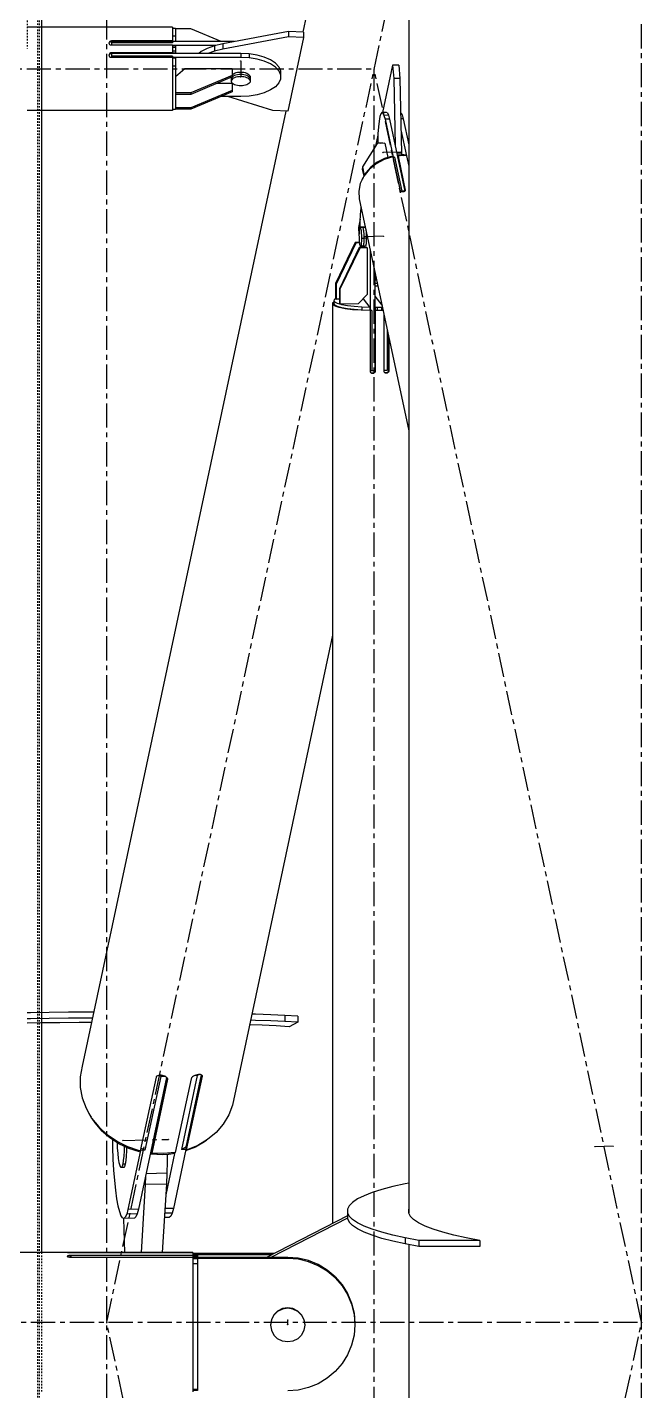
# Model space of a CAD drawing. Header units: millimetres. Extents: x 5143 to 30813, y 232 to 21408.
# Drawn here: x 12169 to 12370, y 5057.9 to 5503.9 of the extents above; entities that cross this region are included whole.
import ezdxf

# ---------------------------------------------------------------- set-up
doc = ezdxf.new("R2010")
doc.units = ezdxf.units.MM
doc.header["$LTSCALE"] = 0.25
for name, pattern in [('CENTER', [50.8, 31.75, -6.35, 6.35, -6.35]), ('XKITLINE00', [0]), ('XKITLINE02', [4, 2, -2])]:
    doc.linetypes.add(name, pattern=pattern)

msp = doc.modelspace()

# ---------------------------------------------------------------- linework, layer by layer
at = {"color": 8, "linetype": 'CENTER'}
for p, q in [((12195, 4763.35), (12195, 6431.43)), ((12195, 5080.27), (12370, 5900.27)), ((12370, 3985.69), (12370, 5629.8)), ((12238.83, 5492.9), (12238.83, 5487.65)), ((11927.5, 5490.27), (12282.5, 5490.27)), ((12282.5, 4670.27), (12282.5, 5490.27)), ((12370, 5080.27), (12282.5, 5490.27)), ((12291.29, 5463.07), (12285.34, 5462.94)), ((12285.47, 5435.54), (12279.52, 5435.41)), ((12200.29, 5139.77), (12215.16, 5140.11)), ((12360.7, 5137.85), (12354.75, 5137.72)), ((12254.2, 5079.49), (12254.2, 5081.06)), ((11840, 5080.27), (12370, 5080.27)), ((12370, 4260.27), (12195, 5080.27)), ((12282.5, 4670.27), (12370, 5080.27))]:
    msp.add_line(p, q, dxfattribs=at)
at = {"color": 8, "linetype": 'XKITLINE00'}
for p, q in [((12293.8, 5664.78), (12259.13, 5502.33)), ((12293.8, 5629.8), (12293.8, 5116.07)), ((12216.53, 5503.9), (12168.98, 5503.9)), ((12216.53, 5503.9), (12216.53, 5502.9)), ((12217.53, 5503.52), (12216.53, 5503.52)), ((12216.53, 5502.9), (12216.53, 5499.26)), ((12217.53, 5501.04), (12216.53, 5501.04)), ((12217.53, 5503.52), (12217.53, 5502.39)), ((12222.53, 5503.44), (12217.53, 5503.44)), ((12217.53, 5502.39), (12217.53, 5499.26)), ((12232.46, 5499.26), (12222.53, 5503.44)), ((12254.44, 5502.57), (12232.95, 5498.53)), ((12254.44, 5500.82), (12232.95, 5496.78)), ((12259.41, 5500.57), (12254.26, 5476.42)), ((12254.44, 5502.57), (12254.44, 5500.82)), ((12259.41, 5502.32), (12254.44, 5502.57)), ((12259.41, 5500.57), (12254.44, 5500.82)), ((12259.41, 5502.32), (12259.41, 5500.57)), ((12195.73, 5498.96), (12195.68, 5498.75)), ((12195.68, 5498.75), (12195.73, 5498.53)), ((12195.73, 5498.67), (12195.71, 5498.6)), ((12195.85, 5499.15), (12195.73, 5498.96)), ((12195.85, 5498.86), (12195.73, 5498.67)), ((12195.73, 5498.53), (12195.85, 5498.34)), ((12195.85, 5495.28), (12195.73, 5495.05)), ((12196.02, 5499.29), (12195.85, 5499.15)), ((12196, 5498.99), (12195.85, 5498.86)), ((12196.03, 5498.18), (12195.85, 5498.34)), ((12196.03, 5495.45), (12195.85, 5495.28)), ((12196.03, 5495.16), (12195.85, 5494.98)), ((12196.03, 5499.01), (12196, 5498.99)), ((12196.27, 5499.39), (12196.03, 5499.31)), ((12196.27, 5499.1), (12196.03, 5499.01)), ((12196.27, 5498.08), (12196.03, 5498.18)), ((12196.27, 5495.56), (12196.03, 5495.45)), ((12196.27, 5495.27), (12196.03, 5495.16)), ((12196.53, 5499.43), (12196.27, 5499.39)), ((12196.53, 5499.13), (12196.27, 5499.1)), ((12196.53, 5498.05), (12196.27, 5498.08)), ((12196.53, 5495.6), (12196.27, 5495.56)), ((12196.27, 5495.56), (12196.27, 5495.27)), ((12196.53, 5495.31), (12196.27, 5495.27)), ((12196.53, 5499.43), (12196.53, 5499.13)), ((12216.53, 5499.43), (12196.53, 5499.43)), ((12216.53, 5499.13), (12196.53, 5499.13)), ((12196.53, 5499.13), (12196.53, 5498.05)), ((12216.53, 5498.86), (12196.53, 5498.86)), ((12216.53, 5498.05), (12196.53, 5498.05)), ((12196.53, 5495.6), (12196.53, 5495.32)), ((12216.53, 5495.6), (12196.53, 5495.6)), ((12196.53, 5495.32), (12196.53, 5494.01)), ((12238.83, 5495.32), (12196.53, 5495.32)), ((12216.53, 5499.26), (12216.53, 5498.86)), ((12236.83, 5499.26), (12216.53, 5499.26)), ((12216.53, 5498.05), (12216.53, 5495.6)), ((12230.53, 5497.95), (12216.53, 5497.95)), ((12217.53, 5497.89), (12216.53, 5497.89)), ((12217.53, 5497.31), (12216.53, 5497.31)), ((12217.53, 5496.08), (12216.53, 5496.08)), ((12216.53, 5495.6), (12216.53, 5495.32)), ((12216.53, 5495.45), (12216.53, 5495.32)), ((12217.53, 5495.45), (12216.53, 5495.45)), ((12217.53, 5497.89), (12217.53, 5496.71)), ((12217.53, 5496.71), (12217.53, 5495.32)), ((12225.88, 5495.95), (12225.07, 5495.32)), ((12227.9, 5497.02), (12225.88, 5495.95)), ((12230.28, 5497.89), (12227.9, 5497.02)), ((12230.28, 5496.14), (12228.05, 5495.32)), ((12232.95, 5498.53), (12230.28, 5497.89)), ((12230.28, 5497.89), (12230.28, 5496.14)), ((12232.95, 5496.78), (12230.28, 5496.14)), ((12232.95, 5498.53), (12232.95, 5496.78)), ((12238.83, 5495.32), (12238.83, 5494.01)), ((12241.56, 5495.18), (12238.83, 5495.32)), ((12241.56, 5495.18), (12241.56, 5493.87)), ((12244.16, 5494.77), (12241.56, 5495.18)), ((12195.73, 5495.05), (12195.68, 5494.81)), ((12195.68, 5494.81), (12195.73, 5494.57)), ((12195.73, 5494.76), (12195.71, 5494.67)), ((12195.85, 5494.98), (12195.73, 5494.76)), ((12195.73, 5494.57), (12195.85, 5494.35)), ((12196.03, 5494.17), (12195.85, 5494.35)), ((12196.27, 5494.08), (12196.03, 5494.17)), ((12196.53, 5494.01), (12196.27, 5494.08)), ((12216.53, 5494.41), (12196.53, 5494.41)), ((12216.53, 5494.01), (12196.53, 5494.01)), ((12216.53, 5494.41), (12216.53, 5494.01)), ((12216.53, 5494.01), (12216.53, 5476.65)), ((12238.83, 5494.01), (12216.53, 5494.01)), ((12217.53, 5493.82), (12216.53, 5493.82)), ((12217.53, 5491.14), (12216.53, 5491.14)), ((12217.53, 5493.82), (12217.53, 5488.43)), ((12241.56, 5493.87), (12238.83, 5494.01)), ((12244.16, 5493.46), (12241.56, 5493.87)), ((12246.53, 5494.11), (12244.16, 5494.77)), ((12246.53, 5492.8), (12244.16, 5493.46)), ((12248.57, 5493.22), (12246.53, 5494.11)), ((12248.57, 5491.91), (12246.53, 5492.8)), ((12250.18, 5492.14), (12248.57, 5493.22)), ((12250.18, 5490.83), (12248.57, 5491.91)), ((12250.18, 5492.14), (12251.29, 5490.93)), ((12250.18, 5490.83), (12251.29, 5489.62)), ((12251.29, 5490.93), (12251.86, 5489.63)), ((12288.54, 5491.52), (12285.27, 5476.04)), ((12290.52, 5491.56), (12288.54, 5491.52)), ((12288.54, 5491.52), (12288.95, 5487.14)), ((12290.52, 5491.56), (12290.93, 5487.19)), ((12220.53, 5490.32), (12217.53, 5487.7)), ((12217.53, 5488.43), (12217.53, 5482.47)), ((12236.03, 5490.32), (12220.53, 5490.32)), ((12236.03, 5488.14), (12222.53, 5482.45)), ((12236.03, 5487.65), (12222.53, 5481.97)), ((12235.73, 5487.52), (12235.73, 5486.95)), ((12235.78, 5487.21), (12235.73, 5486.95)), ((12235.78, 5487.21), (12235.73, 5486.95)), ((12235.73, 5486.95), (12235.73, 5486.25)), ((12235.78, 5486.51), (12235.73, 5486.25)), ((12235.73, 5486.25), (12235.78, 5485.99)), ((12235.92, 5487.47), (12235.78, 5487.21)), ((12235.92, 5487.47), (12235.78, 5487.21)), ((12235.92, 5486.77), (12235.78, 5486.51)), ((12236.15, 5487.7), (12235.92, 5487.47)), ((12236.15, 5487.7), (12235.92, 5487.47)), ((12236.15, 5487.01), (12235.92, 5486.77)), ((12236.03, 5490.32), (12236.03, 5487.65)), ((12236.15, 5488.4), (12236.03, 5488.28)), ((12236.46, 5488.62), (12236.15, 5488.4)), ((12236.46, 5487.92), (12236.15, 5487.7)), ((12236.46, 5487.92), (12236.15, 5487.7)), ((12236.46, 5487.22), (12236.15, 5487.01)), ((12236.84, 5488.8), (12236.46, 5488.62)), ((12236.84, 5488.11), (12236.46, 5487.92)), ((12236.84, 5488.11), (12236.46, 5487.92)), ((12236.84, 5487.41), (12236.46, 5487.22)), ((12237.28, 5488.96), (12236.84, 5488.8)), ((12237.28, 5488.26), (12236.84, 5488.11)), ((12237.28, 5488.26), (12236.84, 5488.11)), ((12237.28, 5487.56), (12236.84, 5487.41)), ((12237.77, 5489.07), (12237.28, 5488.96)), ((12237.77, 5488.37), (12237.28, 5488.26)), ((12237.77, 5488.37), (12237.28, 5488.26)), ((12237.77, 5487.67), (12237.28, 5487.56)), ((12238.3, 5489.13), (12237.77, 5489.07)), ((12238.3, 5488.43), (12237.77, 5488.37)), ((12238.3, 5488.43), (12237.77, 5488.37)), ((12238.3, 5487.74), (12237.77, 5487.67)), ((12238.83, 5489.16), (12238.3, 5489.13)), ((12238.83, 5488.46), (12238.3, 5488.43)), ((12238.83, 5488.46), (12238.3, 5488.43)), ((12238.83, 5487.76), (12238.3, 5487.74)), ((12238.83, 5489.16), (12238.83, 5488.46)), ((12239.37, 5489.13), (12238.83, 5489.16)), ((12239.37, 5488.43), (12238.83, 5488.46)), ((12239.37, 5488.43), (12238.83, 5488.46)), ((12238.83, 5488.46), (12238.83, 5487.76)), ((12239.37, 5487.74), (12238.83, 5487.76)), ((12239.89, 5489.07), (12239.37, 5489.13)), ((12239.89, 5488.37), (12239.37, 5488.43)), ((12239.89, 5488.37), (12239.37, 5488.43)), ((12239.89, 5487.67), (12239.37, 5487.74)), ((12240.38, 5488.96), (12239.89, 5489.07)), ((12240.38, 5488.26), (12239.89, 5488.37)), ((12240.38, 5488.26), (12239.89, 5488.37)), ((12240.38, 5487.56), (12239.89, 5487.67)), ((12240.83, 5488.8), (12240.38, 5488.96)), ((12240.83, 5488.11), (12240.38, 5488.26)), ((12240.83, 5488.11), (12240.38, 5488.26)), ((12240.83, 5487.41), (12240.38, 5487.56)), ((12241.21, 5488.62), (12240.83, 5488.8)), ((12241.21, 5487.92), (12240.83, 5488.11)), ((12241.21, 5487.92), (12240.83, 5488.11)), ((12241.21, 5487.22), (12240.83, 5487.41)), ((12241.52, 5488.4), (12241.21, 5488.62)), ((12241.52, 5487.7), (12241.21, 5487.92)), ((12241.52, 5487.7), (12241.21, 5487.92)), ((12241.52, 5487.01), (12241.21, 5487.22)), ((12241.52, 5488.4), (12241.75, 5488.17)), ((12241.52, 5487.7), (12241.75, 5487.47)), ((12241.52, 5487.7), (12241.75, 5487.47)), ((12241.52, 5487.01), (12241.75, 5486.77)), ((12241.75, 5488.17), (12241.89, 5487.91)), ((12241.75, 5487.47), (12241.89, 5487.21)), ((12241.75, 5487.47), (12241.89, 5487.21)), ((12241.75, 5486.77), (12241.89, 5486.51)), ((12241.89, 5487.91), (12241.93, 5487.65)), ((12241.89, 5487.21), (12241.93, 5486.95)), ((12241.89, 5487.21), (12241.93, 5486.95)), ((12241.89, 5486.51), (12241.93, 5486.25)), ((12241.93, 5486.25), (12241.89, 5485.99)), ((12241.93, 5487.65), (12241.93, 5486.95)), ((12241.93, 5486.95), (12241.93, 5486.25)), ((12251.29, 5489.62), (12251.86, 5488.32)), ((12251.86, 5486.99), (12251.29, 5485.69)), ((12251.86, 5489.63), (12251.86, 5486.99)), ((12290.93, 5487.19), (12288.95, 5487.14)), ((12288.95, 5487.14), (12289.37, 5465.21)), ((12290.93, 5487.19), (12291.41, 5462.76)), ((12217.53, 5482.47), (12217.53, 5482.45)), ((12217.53, 5482.45), (12217.53, 5482.43)), ((12222.53, 5482.45), (12217.53, 5482.45)), ((12217.53, 5482.43), (12217.53, 5477.14)), ((12222.53, 5481.97), (12217.53, 5481.97)), ((12236.03, 5483.28), (12222.53, 5477.6)), ((12236.03, 5482.8), (12222.53, 5477.11)), ((12222.53, 5482.45), (12222.53, 5481.97)), ((12236.03, 5485.47), (12230.85, 5485.47)), ((12235.78, 5485.99), (12235.92, 5485.74)), ((12235.92, 5485.74), (12236.15, 5485.5)), ((12236.03, 5485.47), (12236.03, 5482.8)), ((12236.46, 5485.29), (12236.15, 5485.5)), ((12236.84, 5485.1), (12236.46, 5485.29)), ((12237.28, 5484.95), (12236.84, 5485.1)), ((12237.77, 5484.84), (12237.28, 5484.95)), ((12238.3, 5484.77), (12237.77, 5484.84)), ((12238.83, 5484.75), (12238.3, 5484.77)), ((12239.37, 5484.77), (12238.83, 5484.75)), ((12239.89, 5484.84), (12239.37, 5484.77)), ((12240.38, 5484.95), (12239.89, 5484.84)), ((12240.83, 5485.1), (12240.38, 5484.95)), ((12241.21, 5485.29), (12240.83, 5485.1)), ((12241.52, 5485.5), (12241.21, 5485.29)), ((12241.75, 5485.74), (12241.52, 5485.5)), ((12244.16, 5481.84), (12241.56, 5481.43)), ((12241.89, 5485.99), (12241.75, 5485.74)), ((12246.53, 5482.51), (12244.16, 5481.84)), ((12248.57, 5483.4), (12246.53, 5482.51)), ((12250.18, 5484.47), (12248.57, 5483.4)), ((12251.29, 5485.69), (12250.18, 5484.47)), ((12222.53, 5477.6), (12217.53, 5477.6)), ((12222.53, 5477.6), (12222.53, 5477.11)), ((12238.83, 5481.29), (12232.46, 5481.29)), ((12249.29, 5476.67), (12234.63, 5481.29)), ((12241.56, 5481.43), (12238.83, 5481.29)), ((12216.53, 5476.65), (12168.98, 5476.65)), ((12253.6, 5476.46), (12186.93, 5164.02)), ((12217.53, 5477.03), (12216.53, 5477.03)), ((12217.53, 5477.14), (12217.53, 5477.11)), ((12217.53, 5477.11), (12217.53, 5477.03)), ((12222.53, 5477.11), (12217.53, 5477.11)), ((12254.26, 5476.42), (12249.29, 5476.67)), ((12284.08, 5473.24), (12283.87, 5471.33)), ((12284.34, 5474.7), (12284.08, 5473.24)), ((12284.65, 5475.64), (12284.34, 5474.7)), ((12284.99, 5476.03), (12284.65, 5475.64)), ((12286.48, 5476.06), (12284.99, 5476.03)), ((12285.35, 5475.85), (12284.99, 5476.03)), ((12285.35, 5475.85), (12285.7, 5475.1)), ((12287.19, 5475.13), (12285.7, 5475.1)), ((12285.7, 5475.1), (12286.04, 5473.82)), ((12287.53, 5473.86), (12286.04, 5473.82)), ((12286.04, 5473.82), (12288.69, 5461.41)), ((12286.84, 5475.88), (12286.48, 5476.06)), ((12286.84, 5475.88), (12287.19, 5475.13)), ((12287.19, 5475.13), (12287.53, 5473.86)), ((12287.53, 5473.86), (12292.55, 5450.33)), ((12291.3, 5475.98), (12291.15, 5476.06)), ((12291.65, 5475.23), (12291.16, 5475.22)), ((12291.99, 5473.95), (12291.19, 5473.94)), ((12291.3, 5475.98), (12291.65, 5475.23)), ((12291.65, 5475.23), (12291.99, 5473.95)), ((12291.99, 5473.95), (12293.8, 5465.5)), ((12283.71, 5468.65), (12282.94, 5465.04)), ((12283.72, 5469.06), (12283.64, 5466.51)), ((12283.87, 5471.33), (12283.72, 5469.06)), ((12291.26, 5470.39), (12293.08, 5461.83)), ((12283.49, 5465.9), (12278.65, 5458.24)), ((12285.97, 5465.95), (12283.49, 5465.9)), ((12283.64, 5465.99), (12283.59, 5465.9)), ((12283.64, 5466.51), (12283.64, 5465.99)), ((12283.71, 5466), (12283.64, 5465.99)), ((12284.51, 5466.02), (12283.71, 5466)), ((12283.71, 5466), (12283.78, 5465.92)), ((12283.78, 5465.92), (12283.79, 5465.9)), ((12284.51, 5466.02), (12284.44, 5466.01)), ((12284.51, 5466.02), (12284.44, 5466.01)), ((12285.3, 5466.03), (12284.51, 5466.02)), ((12284.51, 5466.02), (12284.58, 5465.93)), ((12284.51, 5466.02), (12284.58, 5465.93)), ((12284.58, 5465.93), (12284.58, 5465.92)), ((12284.58, 5465.93), (12284.58, 5465.92)), ((12285.3, 5466.03), (12285.23, 5466.02)), ((12285.3, 5466.03), (12285.37, 5465.95)), ((12285.37, 5465.95), (12285.38, 5465.94)), ((12285.97, 5465.95), (12286.96, 5461.32)), ((12293.8, 5466.12), (12293.66, 5466.12)), ((12283.49, 5459.76), (12281.42, 5458.18)), ((12285.75, 5460.68), (12283.1, 5459.27)), ((12285.87, 5460.98), (12283.49, 5459.76)), ((12288.6, 5461.56), (12285.75, 5460.68)), ((12288.46, 5461.78), (12285.87, 5460.98)), ((12285.87, 5460.98), (12285.92, 5460.74)), ((12288.46, 5461.78), (12288.51, 5461.54)), ((12288.6, 5461.56), (12290.98, 5450.43)), ((12289.14, 5461.42), (12288.68, 5461.2)), ((12288.69, 5461.41), (12288.68, 5461.21)), ((12289.14, 5461.42), (12288.69, 5461.41)), ((12289.14, 5461.42), (12291.51, 5450.29)), ((12291.41, 5462.76), (12289.9, 5462.72)), ((12290.16, 5462.07), (12290.13, 5461.64)), ((12290.86, 5462.13), (12290.16, 5462.07)), ((12290.16, 5462.07), (12290.28, 5461.51)), ((12290.28, 5461.51), (12290.25, 5461.09)), ((12290.3, 5461.77), (12290.27, 5461.27)), ((12290.27, 5461.27), (12292.59, 5450.38)), ((12291.69, 5461.93), (12290.3, 5461.77)), ((12290.3, 5461.77), (12292.67, 5450.64)), ((12291.55, 5462.16), (12290.86, 5462.13)), ((12290.86, 5462.13), (12290.92, 5461.84)), ((12291.41, 5462.76), (12291.41, 5462.15)), ((12292.25, 5462.16), (12291.55, 5462.16)), ((12293.07, 5461.83), (12291.69, 5461.93)), ((12292.25, 5462.16), (12292.31, 5461.89)), ((12292.94, 5462.13), (12292.25, 5462.16)), ((12292.94, 5462.13), (12293, 5461.84)), ((12293.07, 5461.83), (12293.8, 5458.45)), ((12279.09, 5455.25), (12277.93, 5452.83)), ((12278.65, 5458.24), (12278.59, 5457.41)), ((12278.59, 5457.41), (12279.07, 5455.2)), ((12278.65, 5458.24), (12279.24, 5455.46)), ((12280.84, 5457.43), (12279.09, 5455.25)), ((12279.75, 5456.31), (12279.27, 5455.47)), ((12281.42, 5458.18), (12279.75, 5456.31)), ((12283.1, 5459.27), (12280.84, 5457.43)), ((12277.93, 5452.83), (12277.43, 5450.3)), ((12278.54, 5454.21), (12278.44, 5453.9)), ((12278.84, 5454.74), (12278.54, 5454.21)), ((12292.39, 5451.3), (12292.38, 5451.11)), ((12292.67, 5450.64), (12292.66, 5450.49)), ((12277.43, 5450.3), (12277.61, 5447.78)), ((12277.61, 5447.78), (12293.8, 5371.93)), ((12290.98, 5450.43), (12291.07, 5450.31)), ((12291.2, 5450.19), (12291.07, 5450.31)), ((12291.41, 5450.1), (12291.2, 5450.19)), ((12291.51, 5450.29), (12291.25, 5450.16)), ((12291.66, 5450.06), (12291.41, 5450.1)), ((12292.53, 5450.31), (12291.51, 5450.29)), ((12291.93, 5450.07), (12291.66, 5450.06)), ((12292.18, 5450.12), (12291.93, 5450.07)), ((12292.41, 5450.22), (12292.18, 5450.12)), ((12292.57, 5450.34), (12292.41, 5450.22)), ((12292.66, 5450.49), (12292.57, 5450.34)), ((12277.96, 5442.65), (12277.85, 5440.22)), ((12278.14, 5444.76), (12277.96, 5442.65)), ((12278.18, 5445.07), (12278.14, 5444.76)), ((12277.89, 5441.14), (12277.32, 5438.41)), ((12277.32, 5438.41), (12277.53, 5436.07)), ((12277.58, 5437.35), (12277.56, 5436.9)), ((12277.63, 5437.73), (12277.58, 5437.35)), ((12277.68, 5438.04), (12277.63, 5437.73)), ((12277.73, 5438.28), (12277.68, 5438.04)), ((12277.8, 5438.42), (12277.73, 5438.28)), ((12277.86, 5438.47), (12277.8, 5438.42)), ((12277.85, 5440.22), (12277.83, 5438.44)), ((12278.66, 5438.49), (12277.86, 5438.47)), ((12277.93, 5438.43), (12277.86, 5438.47)), ((12278.73, 5438.45), (12277.93, 5438.43)), ((12277.93, 5438.43), (12278, 5438.29)), ((12278, 5438.29), (12278.07, 5438.07)), ((12278.07, 5438.07), (12278.14, 5437.76)), ((12278.14, 5437.76), (12278.19, 5437.38)), ((12278.19, 5437.38), (12278.24, 5436.94)), ((12279.45, 5438.51), (12278.66, 5438.49)), ((12278.73, 5438.45), (12278.66, 5438.49)), ((12278.73, 5438.45), (12278.66, 5438.49)), ((12279.52, 5438.46), (12278.73, 5438.45)), ((12278.73, 5438.45), (12278.8, 5438.31)), ((12278.73, 5438.45), (12278.8, 5438.31)), ((12278.8, 5438.31), (12278.87, 5438.09)), ((12278.8, 5438.31), (12278.87, 5438.09)), ((12278.87, 5438.09), (12278.93, 5437.78)), ((12278.87, 5438.09), (12278.93, 5437.78)), ((12278.93, 5437.78), (12278.99, 5437.4)), ((12278.93, 5437.78), (12278.99, 5437.4)), ((12278.99, 5437.4), (12279.04, 5436.96)), ((12278.99, 5437.4), (12279.04, 5436.96)), ((12279.52, 5438.46), (12279.45, 5438.51)), ((12279.52, 5438.46), (12279.59, 5438.33)), ((12279.59, 5438.33), (12279.66, 5438.1)), ((12279.66, 5438.1), (12279.72, 5437.8)), ((12279.72, 5437.8), (12279.78, 5437.42)), ((12279.78, 5437.42), (12279.83, 5436.98)), ((12276.33, 5433.51), (12269.88, 5420.05)), ((12276.46, 5433.34), (12270.01, 5419.89)), ((12277.66, 5433.53), (12276.33, 5433.51)), ((12276.33, 5433.51), (12276.46, 5433.34)), ((12277.67, 5433.37), (12276.46, 5433.34)), ((12277.54, 5436.41), (12277.53, 5435.89)), ((12277.53, 5435.89), (12277.54, 5435.35)), ((12277.56, 5436.9), (12277.54, 5436.41)), ((12277.54, 5435.35), (12277.56, 5434.81)), ((12277.56, 5434.81), (12277.58, 5434.29)), ((12277.58, 5434.29), (12277.63, 5433.8)), ((12277.63, 5433.8), (12277.68, 5433.36)), ((12277.68, 5433.36), (12277.73, 5432.98)), ((12277.73, 5432.98), (12277.8, 5432.68)), ((12278.24, 5433.01), (12278.19, 5432.7)), ((12278.24, 5436.94), (12278.28, 5436.45)), ((12278.28, 5433.4), (12278.24, 5433.01)), ((12278.28, 5436.45), (12278.31, 5435.93)), ((12278.31, 5433.84), (12278.28, 5433.4)), ((12278.31, 5435.93), (12278.33, 5435.4)), ((12278.33, 5434.33), (12278.31, 5433.84)), ((12278.33, 5435.4), (12278.34, 5434.86)), ((12278.34, 5434.86), (12278.33, 5434.33)), ((12279.13, 5434.87), (12278.34, 5434.86)), ((12278.99, 5432.72), (12278.93, 5432.49)), ((12278.99, 5432.72), (12278.93, 5432.49)), ((12279.04, 5433.03), (12278.99, 5432.72)), ((12279.04, 5433.03), (12278.99, 5432.72)), ((12279.04, 5436.96), (12279.08, 5436.47)), ((12279.04, 5436.96), (12279.08, 5436.47)), ((12279.08, 5433.42), (12279.04, 5433.03)), ((12279.08, 5433.42), (12279.04, 5433.03)), ((12279.08, 5436.47), (12279.11, 5435.95)), ((12279.08, 5436.47), (12279.11, 5435.95)), ((12279.11, 5433.86), (12279.08, 5433.42)), ((12279.11, 5433.86), (12279.08, 5433.42)), ((12279.11, 5435.95), (12279.13, 5435.41)), ((12279.11, 5435.95), (12279.13, 5435.41)), ((12279.13, 5434.35), (12279.11, 5433.86)), ((12279.13, 5434.35), (12279.11, 5433.86)), ((12279.13, 5435.41), (12279.13, 5434.87)), ((12279.13, 5435.41), (12279.13, 5434.87)), ((12279.92, 5434.89), (12279.13, 5434.87)), ((12279.13, 5434.87), (12279.13, 5434.35)), ((12279.13, 5434.87), (12279.13, 5434.35)), ((12279.78, 5432.73), (12279.72, 5432.5)), ((12279.83, 5433.05), (12279.78, 5432.73)), ((12279.83, 5436.98), (12279.87, 5436.49)), ((12279.87, 5433.43), (12279.83, 5433.05)), ((12279.87, 5436.49), (12279.9, 5435.97)), ((12279.9, 5433.88), (12279.87, 5433.43)), ((12279.9, 5435.97), (12279.92, 5435.43)), ((12279.92, 5434.37), (12279.9, 5433.88)), ((12279.92, 5435.43), (12279.92, 5434.89)), ((12279.92, 5434.89), (12279.92, 5434.37)), ((12277.63, 5431.84), (12271.18, 5418.39)), ((12277.76, 5431.68), (12271.31, 5418.23)), ((12280.11, 5431.9), (12277.63, 5431.84)), ((12277.63, 5431.84), (12277.76, 5431.68)), ((12280.24, 5431.73), (12277.76, 5431.68)), ((12277.8, 5432.68), (12277.86, 5432.45)), ((12277.86, 5432.45), (12277.93, 5432.32)), ((12278, 5432.27), (12277.93, 5432.32)), ((12278.07, 5432.32), (12278, 5432.27)), ((12278.8, 5432.29), (12278, 5432.27)), ((12278.14, 5432.47), (12278.07, 5432.32)), ((12278.19, 5432.7), (12278.14, 5432.47)), ((12278.87, 5432.34), (12278.8, 5432.29)), ((12278.87, 5432.34), (12278.8, 5432.29)), ((12279.59, 5432.31), (12278.8, 5432.29)), ((12278.93, 5432.49), (12278.87, 5432.34)), ((12278.93, 5432.49), (12278.87, 5432.34)), ((12278.93, 5432.29), (12278.93, 5431.87)), ((12279.66, 5432.36), (12279.59, 5432.31)), ((12279.72, 5432.5), (12279.66, 5432.36)), ((12280.11, 5431.9), (12280.24, 5431.73)), ((12280.24, 5431.73), (12280.24, 5416.45)), ((12281.23, 5430.82), (12281.23, 5411.25)), ((12282.71, 5423.85), (12282.71, 5391.56)), ((12269.88, 5420.05), (12270.01, 5419.89)), ((12269.88, 5420.05), (12269.88, 5415.13)), ((12270.01, 5419.89), (12270.01, 5414.96)), ((12282.82, 5421.21), (12282.71, 5420.81)), ((12283.52, 5420.08), (12282.71, 5420.06)), ((12283.05, 5422.29), (12282.82, 5421.21)), ((12283.28, 5421.22), (12282.82, 5421.21)), ((12269.89, 5415.12), (12269.45, 5414.86)), ((12269.88, 5415.13), (12270.01, 5414.96)), ((12271.18, 5414.98), (12270.01, 5414.96)), ((12271.18, 5418.39), (12271.31, 5418.23)), ((12271.18, 5418.39), (12271.18, 5413.46)), ((12271.31, 5418.23), (12271.31, 5413.3)), ((12280.24, 5416.45), (12277.26, 5413.43)), ((12278.89, 5415.08), (12281.1, 5412.27)), ((12283.71, 5419.19), (12282.71, 5419.17)), ((12282.71, 5415.99), (12285.02, 5413.06)), ((12269.25, 5413.98), (12268.91, 5413.7)), ((12268.91, 5413.7), (12268.91, 5112.58)), ((12268.91, 5413.7), (12268.96, 5413.19)), ((12269.7, 5412.69), (12268.96, 5413.19)), ((12269.45, 5414.86), (12269.25, 5414.41)), ((12269.25, 5414.41), (12269.25, 5413.43)), ((12269.25, 5414.41), (12269.6, 5413.96)), ((12269.25, 5413.43), (12269.6, 5412.97)), ((12270.5, 5413.53), (12269.6, 5413.96)), ((12270.5, 5412.54), (12269.6, 5412.97)), ((12271.07, 5412.24), (12269.7, 5412.69)), ((12271.31, 5413.31), (12270.5, 5413.53)), ((12271.9, 5412.16), (12270.5, 5412.54)), ((12273.02, 5411.84), (12271.07, 5412.24)), ((12271.18, 5413.46), (12271.31, 5413.3)), ((12277.26, 5413.43), (12271.31, 5413.3)), ((12271.9, 5413.14), (12271.33, 5413.3)), ((12273.74, 5412.81), (12271.9, 5413.14)), ((12273.74, 5411.82), (12271.9, 5412.16)), ((12275.45, 5411.53), (12273.02, 5411.84)), ((12275.96, 5412.54), (12273.74, 5412.81)), ((12275.96, 5411.56), (12273.74, 5411.82)), ((12278.23, 5411.32), (12275.45, 5411.53)), ((12278.44, 5412.36), (12275.96, 5412.54)), ((12278.44, 5411.37), (12275.96, 5411.56)), ((12281.15, 5411.21), (12278.23, 5411.32)), ((12278.44, 5412.36), (12278.44, 5411.37)), ((12281.1, 5412.27), (12278.44, 5412.36)), ((12281.1, 5411.28), (12278.44, 5411.37)), ((12281.1, 5412.27), (12281.1, 5411.28)), ((12281.1, 5411.28), (12281.15, 5411.21)), ((12281.15, 5411.21), (12281.15, 5391.5)), ((12281.19, 5411.29), (12281.23, 5411.25)), ((12281.19, 5411.29), (12281.19, 5391.57)), ((12281.68, 5411.26), (12281.23, 5411.25)), ((12281.68, 5411.26), (12281.68, 5391.54)), ((12282.71, 5412.39), (12282.82, 5412.25)), ((12282.71, 5411.41), (12282.82, 5411.27)), ((12282.79, 5411.32), (12282.79, 5391.6)), ((12282.79, 5411.32), (12282.87, 5411.22)), ((12283.52, 5412.26), (12282.82, 5412.25)), ((12282.82, 5412.25), (12282.82, 5411.27)), ((12283.52, 5411.27), (12282.82, 5411.27)), ((12282.87, 5411.22), (12282.87, 5391.5)), ((12284.27, 5411.22), (12282.87, 5411.22)), ((12284.22, 5412.27), (12283.52, 5412.26)), ((12283.52, 5412.26), (12283.52, 5411.27)), ((12284.22, 5411.29), (12283.52, 5411.27)), ((12284.91, 5412.29), (12284.22, 5412.27)), ((12284.91, 5411.31), (12284.22, 5411.29)), ((12285.4, 5411.27), (12284.27, 5411.22)), ((12285.18, 5412.3), (12284.91, 5412.29)), ((12284.91, 5412.29), (12284.91, 5411.31)), ((12285.39, 5411.32), (12284.91, 5411.31)), ((12285.64, 5410.13), (12285.64, 5391.56)), ((12285.69, 5409.91), (12285.69, 5391.63)), ((12286.73, 5405.04), (12286.73, 5391.65)), ((12287.14, 5403.1), (12287.14, 5391.7)), ((12287.22, 5402.75), (12287.22, 5391.74)), ((12287.3, 5402.36), (12287.3, 5391.63)), ((12282.71, 5395.42), (12282.79, 5395.33)), ((12282.79, 5395.15), (12282.71, 5395.19)), ((12282.79, 5395.24), (12282.72, 5395.25)), ((12281.15, 5391.62), (12281.19, 5391.57)), ((12281.15, 5391.5), (12281.22, 5391.23)), ((12281.68, 5391.54), (12281.19, 5391.57)), ((12281.22, 5391.23), (12281.32, 5391)), ((12281.43, 5390.92), (12281.3, 5391.04)), ((12281.51, 5390.82), (12281.32, 5391)), ((12281.67, 5390.8), (12281.43, 5390.92)), ((12281.75, 5390.7), (12281.51, 5390.82)), ((12281.93, 5390.76), (12281.67, 5390.8)), ((12282.71, 5391.56), (12281.68, 5391.54)), ((12282.01, 5390.66), (12281.75, 5390.7)), ((12282.2, 5390.8), (12281.93, 5390.76)), ((12282.27, 5390.7), (12282.01, 5390.66)), ((12282.43, 5390.92), (12282.2, 5390.8)), ((12282.51, 5390.82), (12282.27, 5390.7)), ((12282.62, 5391.11), (12282.43, 5390.92)), ((12282.7, 5391.01), (12282.51, 5390.82)), ((12282.75, 5391.34), (12282.62, 5391.11)), ((12282.82, 5391.24), (12282.7, 5391.01)), ((12282.79, 5391.6), (12282.75, 5391.34)), ((12282.75, 5391.34), (12282.82, 5391.24)), ((12282.79, 5391.6), (12282.87, 5391.5)), ((12282.87, 5391.5), (12282.82, 5391.24)), ((12285.64, 5391.69), (12285.69, 5391.63)), ((12285.64, 5391.56), (12285.68, 5391.3)), ((12285.68, 5391.3), (12285.8, 5391.07)), ((12286.73, 5391.65), (12285.69, 5391.63)), ((12285.91, 5391), (12285.78, 5391.12)), ((12285.98, 5390.9), (12285.8, 5391.07)), ((12286.14, 5390.89), (12285.91, 5391)), ((12286.21, 5390.79), (12285.98, 5390.9)), ((12286.39, 5390.86), (12286.14, 5390.89)), ((12286.47, 5390.76), (12286.21, 5390.79)), ((12286.65, 5390.91), (12286.39, 5390.86)), ((12286.73, 5390.81), (12286.47, 5390.76)), ((12286.88, 5391.04), (12286.65, 5390.91)), ((12287.14, 5391.7), (12286.73, 5391.65)), ((12286.96, 5390.94), (12286.73, 5390.81)), ((12287.03, 5391.19), (12286.88, 5391.04)), ((12287.14, 5391.13), (12286.96, 5390.94)), ((12287.06, 5391.23), (12287.03, 5391.19)), ((12287.18, 5391.47), (12287.06, 5391.23)), ((12287.24, 5391.37), (12287.14, 5391.13)), ((12287.22, 5391.74), (12287.18, 5391.47)), ((12287.22, 5391.74), (12287.3, 5391.63)), ((12287.3, 5391.63), (12287.24, 5391.37)), ((12268.91, 5305.04), (12236.1, 5151.35)), ((12170.06, 5181.53), (12168.98, 5181.51)), ((12170.06, 5179.53), (12168.98, 5179.51)), ((12176.18, 5181.63), (12170.06, 5181.53)), ((12176.18, 5179.63), (12170.06, 5179.53)), ((12182.45, 5181.71), (12176.18, 5181.63)), ((12182.45, 5179.71), (12176.18, 5179.63)), ((12188.83, 5181.76), (12182.45, 5181.71)), ((12188.83, 5179.76), (12182.45, 5179.71)), ((12190.71, 5181.76), (12188.83, 5181.76)), ((12190.29, 5179.76), (12188.83, 5179.76)), ((12243.66, 5179.05), (12242.03, 5179.1)), ((12243.66, 5181.05), (12242.45, 5181.09)), ((12248.66, 5180.85), (12243.66, 5181.05)), ((12248.66, 5178.85), (12243.66, 5179.05)), ((12253.29, 5180.63), (12248.66, 5180.85)), ((12253.29, 5178.64), (12248.66, 5178.85)), ((12257.52, 5180.4), (12253.29, 5180.63)), ((12253.29, 5180.63), (12253.29, 5178.64)), ((12257.52, 5178.4), (12253.29, 5178.64)), ((12257.52, 5180.4), (12257.52, 5178.4)), ((12173.37, 5178.2), (12168.98, 5178.13)), ((12179.64, 5178.28), (12173.37, 5178.2)), ((12186.02, 5178.32), (12179.64, 5178.28)), ((12189.98, 5178.34), (12186.02, 5178.32)), ((12245.85, 5177.42), (12241.7, 5177.58)), ((12250.48, 5177.2), (12245.85, 5177.42)), ((12254.71, 5176.97), (12250.48, 5177.2)), ((12257.52, 5178.4), (12254.71, 5176.97)), ((12186.93, 5164.02), (12186.32, 5160.61)), ((12212.66, 5160.69), (12207.5, 5136.54)), ((12211.2, 5160.65), (12211.12, 5160.46)), ((12211.38, 5160.82), (12211.2, 5160.65)), ((12211.64, 5160.94), (12211.38, 5160.82)), ((12211.97, 5161.03), (12211.64, 5160.94)), ((12212.66, 5160.69), (12211.94, 5161.02)), ((12212.35, 5161.07), (12211.97, 5161.03)), ((12212.76, 5161.06), (12212.35, 5161.07)), ((12214.07, 5160.72), (12212.66, 5160.69)), ((12213.18, 5161.01), (12212.76, 5161.06)), ((12213.59, 5160.91), (12213.18, 5161.01)), ((12213.97, 5160.77), (12213.59, 5160.91)), ((12214.3, 5160.6), (12213.97, 5160.77)), ((12224.61, 5160.95), (12219.46, 5136.81)), ((12225.9, 5161.26), (12220.84, 5137.58)), ((12225.95, 5161.24), (12220.93, 5137.73)), ((12226.18, 5160.8), (12221.03, 5136.65)), ((12223.41, 5160.8), (12223.1, 5160.59)), ((12223.78, 5160.99), (12223.41, 5160.8)), ((12224.61, 5160.95), (12223.67, 5160.93)), ((12224.17, 5161.14), (12223.78, 5160.99)), ((12224.58, 5161.26), (12224.17, 5161.14)), ((12224.97, 5161.33), (12224.58, 5161.26)), ((12225.33, 5161.36), (12224.61, 5160.95)), ((12225.34, 5161.36), (12224.97, 5161.33)), ((12225.66, 5161.33), (12225.34, 5161.36)), ((12225.91, 5161.26), (12225.66, 5161.33)), ((12226.09, 5161.14), (12225.91, 5161.26)), ((12226.09, 5161.14), (12226.18, 5160.99)), ((12226.18, 5160.99), (12226.18, 5160.8)), ((12186.32, 5160.61), (12186.34, 5157.13)), ((12186.34, 5157.13), (12186.97, 5153.65)), ((12214.59, 5160.37), (12205.39, 5117.27)), ((12211.12, 5160.46), (12205.96, 5136.32)), ((12214.65, 5160.31), (12209.6, 5136.68)), ((12214.86, 5159.78), (12209.7, 5135.63)), ((12214.57, 5160.4), (12214.3, 5160.6)), ((12214.57, 5160.4), (12214.75, 5160.19)), ((12214.75, 5160.19), (12214.83, 5160.02)), ((12214.83, 5160.02), (12214.85, 5159.98)), ((12214.85, 5159.98), (12214.86, 5159.78)), ((12222.59, 5159.95), (12217.43, 5135.8)), ((12222.68, 5160.15), (12222.59, 5159.95)), ((12222.71, 5160.19), (12222.68, 5160.15)), ((12222.85, 5160.37), (12222.71, 5160.19)), ((12223.1, 5160.59), (12222.85, 5160.37)), ((12186.97, 5153.65), (12188.21, 5150.28)), ((12188.21, 5150.28), (12190.02, 5147.09)), ((12188.96, 5148.97), (12189.21, 5148.39)), ((12189.21, 5148.39), (12189.86, 5147.38)), ((12234.89, 5148.09), (12233.11, 5145.07)), ((12236.1, 5151.35), (12234.89, 5148.09)), ((12190.02, 5147.09), (12192.37, 5144.16)), ((12190.13, 5146.96), (12191.04, 5145.54)), ((12191.04, 5145.54), (12193.31, 5142.93)), ((12195.18, 5141.57), (12192.37, 5144.16)), ((12195.97, 5140.63), (12193.31, 5142.93)), ((12233.11, 5145.07), (12230.79, 5142.36)), ((12198.4, 5139.37), (12195.18, 5141.57)), ((12198.97, 5138.67), (12195.97, 5140.63)), ((12196.82, 5140.07), (12196.86, 5137.42)), ((12198.37, 5139.06), (12198.45, 5137.31)), ((12201.94, 5137.62), (12198.4, 5139.37)), ((12202.23, 5137.11), (12198.97, 5138.67)), ((12226.97, 5139.29), (12224.01, 5137.6)), ((12228, 5140.03), (12224.8, 5138.13)), ((12227.58, 5139.78), (12226.97, 5139.29)), ((12230.79, 5142.36), (12228, 5140.03)), ((12196.86, 5137.42), (12197, 5133.68)), ((12198.45, 5137.31), (12198.59, 5135.48)), ((12198.59, 5135.48), (12198.77, 5133.87)), ((12200.55, 5134.63), (12200.41, 5133.15)), ((12200.64, 5136.36), (12200.55, 5134.63)), ((12200.66, 5137.86), (12200.64, 5136.36)), ((12201.34, 5134.65), (12201.2, 5133.17)), ((12201.43, 5136.38), (12201.34, 5134.65)), ((12201.45, 5137.49), (12201.43, 5136.38)), ((12206.04, 5136.51), (12201.92, 5117.2)), ((12205.71, 5136.37), (12201.94, 5137.62)), ((12202.31, 5137.49), (12202.23, 5137.11)), ((12205.7, 5135.98), (12202.23, 5137.11)), ((12205.78, 5136.35), (12205.7, 5135.98)), ((12205.96, 5136.32), (12205.71, 5136.37)), ((12206.03, 5136.64), (12206.04, 5136.51)), ((12207.5, 5136.54), (12206.04, 5136.51)), ((12207.5, 5136.54), (12206.15, 5137.18)), ((12209.38, 5135.95), (12209.44, 5135.28)), ((12209.64, 5136.25), (12209.44, 5135.28)), ((12211.38, 5135.12), (12209.44, 5135.28)), ((12209.58, 5136.91), (12209.64, 5136.25)), ((12209.6, 5136.68), (12209.7, 5135.63)), ((12213.59, 5135.45), (12209.7, 5135.63)), ((12211.48, 5135.55), (12211.38, 5135.12)), ((12213.33, 5135.1), (12211.38, 5135.12)), ((12215.26, 5135.21), (12213.33, 5135.1)), ((12217.43, 5135.8), (12213.59, 5135.45)), ((12217.16, 5135.45), (12214.3, 5122.02)), ((12214.77, 5135.18), (12214.77, 5132.78)), ((12215.35, 5135.61), (12215.26, 5135.21)), ((12217.17, 5135.45), (12215.26, 5135.21)), ((12220.91, 5136.84), (12216.79, 5117.53)), ((12217.24, 5135.79), (12217.17, 5135.45)), ((12220.84, 5137.58), (12219.46, 5136.81)), ((12220.91, 5136.84), (12219.46, 5136.81)), ((12224.01, 5137.6), (12220.81, 5136.33)), ((12220.84, 5137.58), (12220.91, 5136.84)), ((12220.97, 5137.28), (12220.9, 5136.96)), ((12220.91, 5137.91), (12220.97, 5137.28)), ((12220.93, 5137.73), (12221.03, 5136.65)), ((12221.27, 5136.71), (12221.03, 5136.65)), ((12224.8, 5138.13), (12221.27, 5136.71)), ((12224.06, 5137.83), (12224.01, 5137.6)), ((12197, 5133.68), (12197.21, 5130.04)), ((12197.21, 5130.04), (12197.49, 5126.62)), ((12198.77, 5133.87), (12198.99, 5132.55)), ((12198.99, 5132.55), (12199.24, 5131.59)), ((12199.24, 5131.59), (12199.5, 5131.04)), ((12199.76, 5130.92), (12199.5, 5131.04)), ((12200, 5131.25), (12199.76, 5130.92)), ((12200.55, 5130.94), (12199.76, 5130.92)), ((12200.22, 5132.01), (12200, 5131.25)), ((12200.41, 5133.15), (12200.22, 5132.01)), ((12201.02, 5132.03), (12200.22, 5132.01)), ((12200.8, 5131.27), (12200.55, 5130.94)), ((12201.02, 5132.03), (12200.8, 5131.27)), ((12201.2, 5133.17), (12201.02, 5132.03)), ((12214.77, 5132.78), (12214.67, 5129)), ((12197.49, 5126.62), (12197.82, 5123.47)), ((12207.57, 5125.31), (12206.23, 5103.07)), ((12207.7, 5128.07), (12207.57, 5125.31)), ((12214.51, 5125.47), (12207.57, 5125.31)), ((12214.67, 5129), (12207.86, 5128.85)), ((12214.51, 5125.47), (12213.16, 5103.07)), ((12214.67, 5129), (12214.51, 5125.47)), ((12292.65, 5125.53), (12288.59, 5124.64)), ((12293.8, 5125.74), (12292.65, 5125.53)), ((12197.82, 5123.47), (12198.21, 5120.69)), ((12198.21, 5120.69), (12198.65, 5118.34)), ((12277.03, 5120.61), (12275.4, 5119.51)), ((12279.18, 5121.68), (12277.03, 5120.61)), ((12281.83, 5122.71), (12279.18, 5121.68)), ((12284.98, 5123.7), (12281.83, 5122.71)), ((12288.59, 5124.64), (12284.98, 5123.7)), ((12198.65, 5118.34), (12199.11, 5116.48)), ((12199.11, 5116.48), (12199.6, 5115.15)), ((12201.92, 5117.2), (12201.51, 5115.64)), ((12205.39, 5117.27), (12201.92, 5117.2)), ((12205.39, 5117.27), (12204.98, 5115.72)), ((12216.79, 5117.53), (12214.02, 5117.46)), ((12216.79, 5117.53), (12216.38, 5115.97)), ((12274.31, 5118.4), (12273.76, 5117.27)), ((12273.76, 5117.27), (12273.76, 5116.13)), ((12273.76, 5116.13), (12273.76, 5114.17)), ((12273.76, 5116.13), (12274.31, 5115)), ((12275.4, 5119.51), (12274.31, 5118.4)), ((12293.8, 5117.33), (12293.76, 5117.27)), ((12293.76, 5117.27), (12293.76, 5116.13)), ((12293.76, 5116.13), (12294.31, 5115)), ((12199.6, 5115.15), (12200.09, 5114.4)), ((12200.59, 5114.22), (12200.09, 5114.4)), ((12200.46, 5114.27), (12200.78, 5103.07)), ((12201.06, 5114.64), (12200.59, 5114.22)), ((12204.06, 5114.3), (12200.59, 5114.22)), ((12201.51, 5115.64), (12201.06, 5114.64)), ((12204.98, 5115.72), (12201.51, 5115.64)), ((12204.53, 5114.72), (12204.06, 5114.3)), ((12204.98, 5115.72), (12204.53, 5114.72)), ((12215.46, 5114.55), (12213.85, 5114.52)), ((12216.38, 5115.97), (12213.93, 5115.92)), ((12215.93, 5114.97), (12215.46, 5114.55)), ((12216.38, 5115.97), (12215.93, 5114.97)), ((12273.76, 5115.07), (12247.27, 5101.5)), ((12273.76, 5114.37), (12248.64, 5101.5)), ((12273.76, 5114.17), (12274.31, 5113.04)), ((12274.31, 5115), (12275.4, 5113.89)), ((12274.31, 5113.04), (12275.4, 5111.92)), ((12277.03, 5112.79), (12275.4, 5113.89)), ((12277.03, 5110.82), (12275.4, 5111.92)), ((12279.18, 5111.72), (12277.03, 5112.79)), ((12281.83, 5110.69), (12279.18, 5111.72)), ((12294.31, 5115), (12295.4, 5113.89)), ((12297.03, 5112.79), (12295.4, 5113.89)), ((12299.18, 5111.72), (12297.03, 5112.79)), ((12301.83, 5110.69), (12299.18, 5111.72)), ((12279.18, 5109.75), (12277.03, 5110.82)), ((12281.83, 5108.72), (12279.18, 5109.75)), ((12284.98, 5109.7), (12281.83, 5110.69)), ((12284.98, 5107.73), (12281.83, 5108.72)), ((12288.59, 5108.76), (12284.98, 5109.7)), ((12288.59, 5106.79), (12284.98, 5107.73)), ((12292.65, 5107.87), (12288.59, 5108.76)), ((12292.65, 5107.87), (12292.65, 5105.91)), ((12297.11, 5107.06), (12292.65, 5107.87)), ((12304.98, 5109.7), (12301.83, 5110.69)), ((12308.59, 5108.76), (12304.98, 5109.7)), ((12312.65, 5107.87), (12308.59, 5108.76)), ((12317.11, 5107.06), (12312.65, 5107.87)), ((12182.19, 5103.12), (12027.8, 5103.12)), ((12182.19, 5103.12), (12182.11, 5103.1)), ((12182.11, 5103.1), (12182.11, 5103.07)), ((12182.19, 5103.04), (12182.11, 5103.07)), ((12182.36, 5103.1), (12182.19, 5103.12)), ((12182.36, 5103.02), (12182.19, 5103.04)), ((12182.6, 5103.08), (12182.36, 5103.1)), ((12182.6, 5103), (12182.36, 5103.02)), ((12182.89, 5103.07), (12182.6, 5103.08)), ((12182.89, 5102.99), (12182.6, 5103)), ((12182.89, 5103.07), (12182.89, 5102.99)), ((12183.2, 5103.07), (12182.89, 5103.07)), ((12183.2, 5102.98), (12182.89, 5102.99)), ((12183.2, 5103.07), (12183.2, 5102.98)), ((12223.2, 5103.07), (12183.2, 5103.07)), ((12223.2, 5102.98), (12183.2, 5102.98)), ((12223.2, 5103.07), (12223.2, 5102.98)), ((12223.2, 5102.98), (12223.2, 5101.51)), ((12249.67, 5102.72), (12223.2, 5102.72)), ((12292.65, 5105.91), (12288.59, 5106.79)), ((12297.11, 5105.09), (12292.65, 5105.91)), ((12293.8, 5105.7), (12293.8, 5050.39)), ((12297.11, 5107.06), (12297.11, 5105.09)), ((12317.11, 5107.06), (12297.11, 5107.06)), ((12317.11, 5105.09), (12297.11, 5105.09)), ((12317.11, 5107.06), (12317.11, 5105.09)), ((12182.19, 5101.97), (12182.11, 5101.9)), ((12182.11, 5101.9), (12182.11, 5101.81)), ((12182.19, 5101.73), (12182.11, 5101.81)), ((12182.36, 5102.04), (12182.19, 5101.97)), ((12182.36, 5101.62), (12182.19, 5101.73)), ((12182.6, 5102.1), (12182.36, 5102.04)), ((12182.6, 5101.53), (12182.36, 5101.62)), ((12182.89, 5102.13), (12182.6, 5102.1)), ((12182.89, 5101.47), (12182.6, 5101.53)), ((12183.2, 5102.14), (12182.89, 5102.13)), ((12182.89, 5102.13), (12182.89, 5101.47)), ((12183.2, 5101.46), (12182.89, 5101.47)), ((12223.2, 5102.14), (12183.2, 5102.14)), ((12183.2, 5102.14), (12183.2, 5101.51)), ((12254.2, 5101.5), (12183.2, 5101.5)), ((12183.2, 5101.5), (12183.2, 5101.46)), ((12223.2, 5101.46), (12183.2, 5101.46)), ((12224.7, 5102.57), (12223.2, 5102.57)), ((12224.7, 5102.46), (12223.2, 5102.46)), ((12224.7, 5102.04), (12223.2, 5102.04)), ((12223.2, 5101.73), (12223.2, 5101.51)), ((12224.7, 5101.73), (12223.2, 5101.73)), ((12223.2, 5101.46), (12223.2, 5065.56)), ((12254.2, 5101.14), (12223.2, 5101.14)), ((12224.7, 5101), (12223.2, 5101)), ((12224.7, 5099.4), (12223.2, 5099.4)), ((12224.7, 5102.57), (12224.7, 5101.51)), ((12248.98, 5102.37), (12224.7, 5102.37)), ((12224.7, 5101), (12224.7, 5059.29)), ((12257.64, 5101.23), (12254.2, 5101.5)), ((12254.2, 5101.5), (12254.2, 5101.14)), ((12257.64, 5100.88), (12254.2, 5101.14)), ((12260.99, 5100.44), (12257.64, 5101.23)), ((12257.64, 5101.23), (12257.64, 5100.88)), ((12260.99, 5100.08), (12257.64, 5100.88)), ((12264.18, 5099.13), (12260.99, 5100.44)), ((12264.18, 5098.78), (12260.99, 5100.08)), ((12267.13, 5097.36), (12264.18, 5099.13)), ((12267.13, 5097.01), (12264.18, 5098.78)), ((12269.75, 5095.15), (12267.13, 5097.36)), ((12269.75, 5094.8), (12267.13, 5097.01)), ((12269.75, 5095.15), (12271.99, 5092.57)), ((12269.75, 5094.8), (12271.99, 5092.22)), ((12271.99, 5092.57), (12273.8, 5089.67)), ((12271.99, 5092.22), (12273.8, 5089.32)), ((12273.8, 5089.67), (12275.12, 5086.53)), ((12273.8, 5089.32), (12275.12, 5086.18)), ((12254.2, 5085), (12252.46, 5084.73)), ((12254.2, 5084.86), (12252.46, 5084.59)), ((12254.2, 5085), (12254.2, 5084.86)), ((12255.93, 5084.73), (12254.2, 5085)), ((12255.93, 5084.59), (12254.2, 5084.86)), ((12275.12, 5086.53), (12275.92, 5083.22)), ((12275.12, 5086.18), (12275.92, 5082.87)), ((12248.87, 5081.19), (12248.6, 5079.49)), ((12248.87, 5081.05), (12248.6, 5079.35)), ((12249.66, 5082.73), (12248.87, 5081.19)), ((12249.66, 5082.59), (12248.87, 5081.05)), ((12250.9, 5083.95), (12249.66, 5082.73)), ((12250.9, 5083.81), (12249.66, 5082.59)), ((12252.46, 5084.73), (12250.9, 5083.95)), ((12252.46, 5084.59), (12250.9, 5083.81)), ((12257.49, 5083.95), (12255.93, 5084.73)), ((12257.49, 5083.81), (12255.93, 5084.59)), ((12258.73, 5082.73), (12257.49, 5083.95)), ((12258.73, 5082.59), (12257.49, 5083.81)), ((12258.73, 5082.73), (12259.52, 5081.19)), ((12258.73, 5082.59), (12259.52, 5081.05)), ((12259.52, 5081.19), (12259.8, 5079.49)), ((12259.52, 5081.05), (12259.8, 5079.35)), ((12275.92, 5083.22), (12276.2, 5079.84)), ((12275.92, 5082.87), (12276.2, 5079.49)), ((12248.6, 5079.49), (12248.6, 5079.35)), ((12248.6, 5079.35), (12248.87, 5077.64)), ((12248.87, 5077.64), (12249.66, 5076.1)), ((12250.9, 5074.88), (12249.66, 5076.1)), ((12258.73, 5076.1), (12257.49, 5074.88)), ((12259.52, 5077.64), (12258.73, 5076.1)), ((12259.8, 5079.35), (12259.52, 5077.64)), ((12259.8, 5079.49), (12259.8, 5079.35)), ((12275.92, 5076.1), (12275.12, 5072.79)), ((12276.2, 5079.49), (12275.92, 5076.1)), ((12276.2, 5079.84), (12276.2, 5079.49)), ((12252.46, 5074.1), (12250.9, 5074.88)), ((12254.2, 5073.83), (12252.46, 5074.1)), ((12255.93, 5074.1), (12254.2, 5073.83)), ((12257.49, 5074.88), (12255.93, 5074.1)), ((12275.12, 5072.79), (12273.8, 5069.65)), ((12273.8, 5069.65), (12271.99, 5066.75)), ((12223.2, 5065.56), (12223.2, 5057.48)), ((12269.75, 5064.17), (12267.13, 5061.96)), ((12271.99, 5066.75), (12269.75, 5064.17)), ((12224.7, 5058.33), (12223.2, 5058.33)), ((12224.7, 5059.29), (12224.7, 5058.33)), ((12224.7, 5058.33), (12224.7, 5057.94)), ((12257.64, 5058.09), (12254.2, 5057.83)), ((12260.99, 5058.89), (12257.64, 5058.09)), ((12264.18, 5060.19), (12260.99, 5058.89)), ((12267.13, 5061.96), (12264.18, 5060.19)), ((12224.7, 5057.94), (12223.2, 5057.94))]:
    msp.add_line(p, q, dxfattribs=at)
at = {"color": 3, "linetype": 'XKITLINE02'}
for p, q in [((12168.98, 5615.08), (12168.98, 5496.92)), ((12172.3, 5550.18), (12172.3, 4297.68)), ((12172.83, 5550.14), (12172.83, 4298.1)), ((12173.68, 5103.12), (12173.68, 5057.42))]:
    msp.add_line(p, q, dxfattribs=at)
at = {"color": 7, "linetype": 'XKITLINE00'}
msp.add_line((12173.68, 5550.19), (12173.68, 5103.12), dxfattribs=at)
at = {"color": 8, "linetype": 'XKITLINE00'}
for centre in [(12238.83, 5492.9), (12238.83, 5487.65), (12282.5, 5490.27), (12282.5, 5490.27), (12282.5, 5490.27), (12285.34, 5462.94), (12291.29, 5463.07), (12279.52, 5435.41), (12285.47, 5435.54), (12200.29, 5139.77), (12215.16, 5140.11), (12354.75, 5137.72), (12360.7, 5137.85), (12254.2, 5081.06), (12195, 5080.27), (12195, 5080.27), (12254.2, 5079.49), (12370, 5080.27), (12370, 5080.27), (12370, 5080.27)]:
    msp.add_circle(centre, 0.05, dxfattribs=at)

doc.saveas('drawing.dxf')
